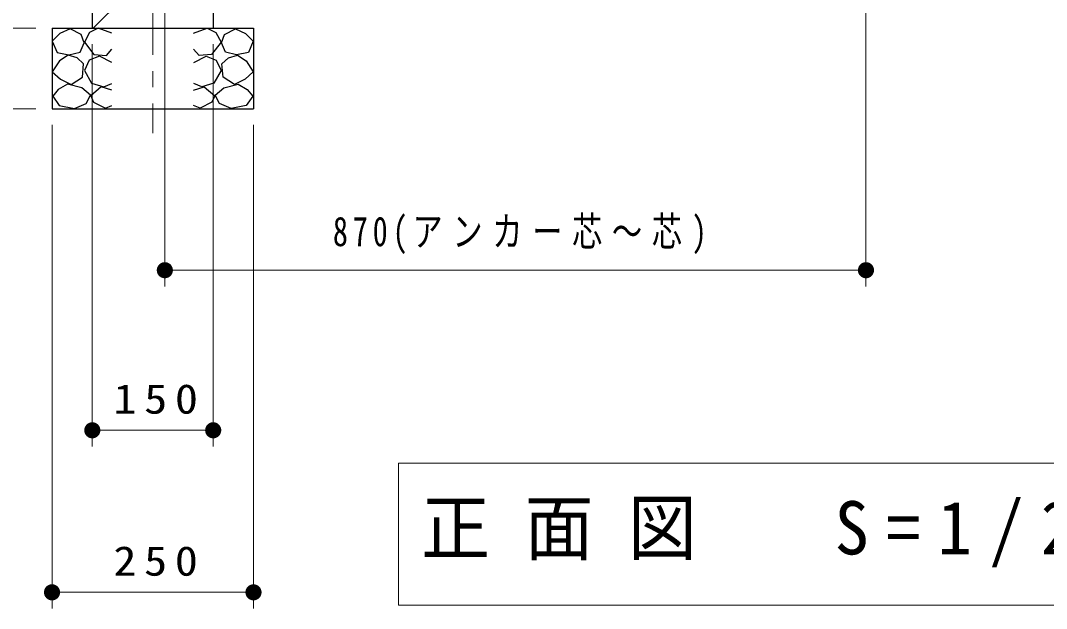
# Model space of a CAD drawing. Units: millimetres on the paper, scale 1:20. Extents: x -365 to 12, y -47 to 257.
# Drawn here: x -287.1 to -223.4, y 59.1 to 95.5 of the extents above; entities that cross this region are included whole.
import ezdxf

# ---------------------------------------------------------------- set-up
doc = ezdxf.new("R2010")
doc.units = ezdxf.units.MM
doc.linetypes.add('USER2', pattern=[6, 3, -1, 1, -1])
doc.layers.add('LY_1', color=7, linetype='Continuous', lineweight=25)
doc.styles.add('ＭＳ ゴシック', font='')
doc.styles.get('ＭＳ ゴシック').set_extended_font_data('MS Gothic')

# ---------------------------------------------------------------- blocks, each defined once
blk = doc.blocks.new('filled_dot')
at = {"color": 0, "linetype": 'Continuous', "lineweight": -2, "const_width": 1.25}
blk.add_lwpolyline([(-0.625, 0, 1), (0.625, 0, 1)], format="xyb", close=True, dxfattribs=at)

msp = doc.modelspace()

# ---------------------------------------------------------------- linework, layer by layer
at = {"layer": 'LY_1', "linetype": 'USER2', "lineweight": 13}
msp.add_line((-278.867, 144.365), (-278.867, 88.523), dxfattribs=at)
at = {"layer": 'LY_1', "color": 4}
for p, q in [((-282.617, 105.023), (-282.617, 95.023)), ((-275.117, 105.023), (-275.117, 95.023)), ((-285.117, 95.023), (-285.117, 90.023)), ((-285.117, 95.023), (-272.617, 95.023)), ((-272.617, 95.023), (-272.617, 90.023)), ((-285.117, 90.023), (-272.617, 90.023))]:
    msp.add_line(p, q, dxfattribs=at)
at = {"layer": 'LY_1', "lineweight": 13}
for p, q in [((-282.573, 95.023), (-275.117, 102.479)), ((-234.617, 101.523), (-234.617, 79.023)), ((-278.117, 101.059), (-278.117, 79.023)), ((-286.117, 95.023), (-298.617, 95.023)), ((-282.617, 94.023), (-282.617, 69.102)), ((-275.117, 94.023), (-275.117, 69.102)), ((-286.117, 90.023), (-309.117, 90.023)), ((-285.117, 89.023), (-285.117, 59.059)), ((-272.617, 89.023), (-272.617, 59.059)), ((-234.617, 80.023), (-278.117, 80.023)), ((-275.117, 70.102), (-282.617, 70.102)), ((-263.612, 68.057), (-263.612, 59.257)), ((-215.812, 68.057), (-263.612, 68.057)), ((-272.617, 60.059), (-285.117, 60.059)), ((-263.612, 59.257), (-215.812, 59.257))]:
    msp.add_line(p, q, dxfattribs=at)
at = {"layer": 'LY_1'}
for points in [[(-283.995, 94.993), (-284.629, 94.692), (-285.104, 94.217), (-284.803, 93.52), (-284.074, 93.378), (-283.377, 93.536), (-283.124, 94.122), (-283.314, 94.629)], [(-273.74, 94.993), (-273.106, 94.692), (-272.631, 94.217), (-272.932, 93.52), (-273.661, 93.378), (-274.358, 93.536), (-274.611, 94.122), (-274.421, 94.629)], [(-284.122, 93.346), (-284.66, 92.997), (-285.104, 92.316), (-284.597, 91.857), (-283.932, 91.54), (-283.234, 91.983), (-283.155, 92.823), (-283.563, 93.186)], [(-273.613, 93.346), (-273.075, 92.997), (-272.631, 92.316), (-273.138, 91.857), (-273.803, 91.54), (-274.5, 91.983), (-274.58, 92.823), (-274.172, 93.186)], [(-284.163, 91.549), (-284.731, 91.23), (-285.069, 90.807), (-284.666, 90.241), (-283.723, 90.038), (-283.007, 90.358), (-282.734, 90.862), (-283.273, 91.318)], [(-273.572, 91.549), (-273.003, 91.23), (-272.666, 90.807), (-273.069, 90.241), (-274.012, 90.038), (-274.728, 90.358), (-275.001, 90.862), (-274.462, 91.318)]]:
    msp.add_lwpolyline(points, close=True, dxfattribs=at)
for points in [[(-281.397, 94.708), (-282.252, 95.025), (-282.791, 94.756), (-283.108, 94.154), (-282.522, 93.393), (-281.745, 93.33), (-281.397, 93.726)], [(-276.338, 94.708), (-275.483, 95.025), (-274.944, 94.756), (-274.627, 94.154), (-275.213, 93.393), (-275.99, 93.33), (-276.338, 93.726)], [(-281.413, 92.902), (-282.173, 93.298), (-282.807, 93.045), (-283.108, 92.395), (-282.664, 91.619), (-281.904, 91.381), (-281.413, 91.587)], [(-276.322, 92.902), (-275.562, 93.298), (-274.928, 93.045), (-274.627, 92.395), (-275.071, 91.619), (-275.831, 91.381), (-276.322, 91.587)], [(-281.397, 91.175), (-282.062, 91.381), (-282.712, 90.827), (-282.537, 90.431), (-281.809, 90.066), (-281.397, 90.225)], [(-276.338, 91.175), (-275.673, 91.381), (-275.023, 90.827), (-275.197, 90.431), (-275.926, 90.066), (-276.338, 90.225)]]:
    msp.add_lwpolyline(points, dxfattribs=at)

# ---------------------------------------------------------------- block references
at = {"layer": 'LY_1', "lineweight": 13, "xscale": 0.4, "yscale": 0.4}
for p in [(-278.117, 80.023), (-282.617, 70.102), (-285.117, 60.059)]:
    msp.add_blockref('filled_dot', p, dxfattribs=at)
at = {"layer": 'LY_1', "lineweight": 13, "xscale": 0.4, "yscale": 0.4, "rotation": 180}
for p in [(-234.617, 80.023), (-275.117, 70.102), (-272.617, 60.059)]:
    msp.add_blockref('filled_dot', p, dxfattribs=at)

# ---------------------------------------------------------------- texts
at = {"layer": 'LY_1', "style": 'ＭＳ ゴシック'}
for s, insert, char_height, attachment_point in [('\\T1.32;\\W0.75;870(アンカー芯～芯)', (-255.943, 81.023), 1.833, 8), ('\\T1.33;\\W1.15;150', (-278.446, 71.102), 1.833, 8), ('\\T1.5;\\W0.95;正面図\u3000S=1/20', (-262.212, 63.657), 3.299, 4), ('\\T1.33;\\W1.15;250', (-278.452, 61.059), 1.833, 8)]:
    msp.add_mtext(s, dxfattribs=dict(at, insert=insert, char_height=char_height, attachment_point=attachment_point))

doc.saveas('drawing.dxf')
